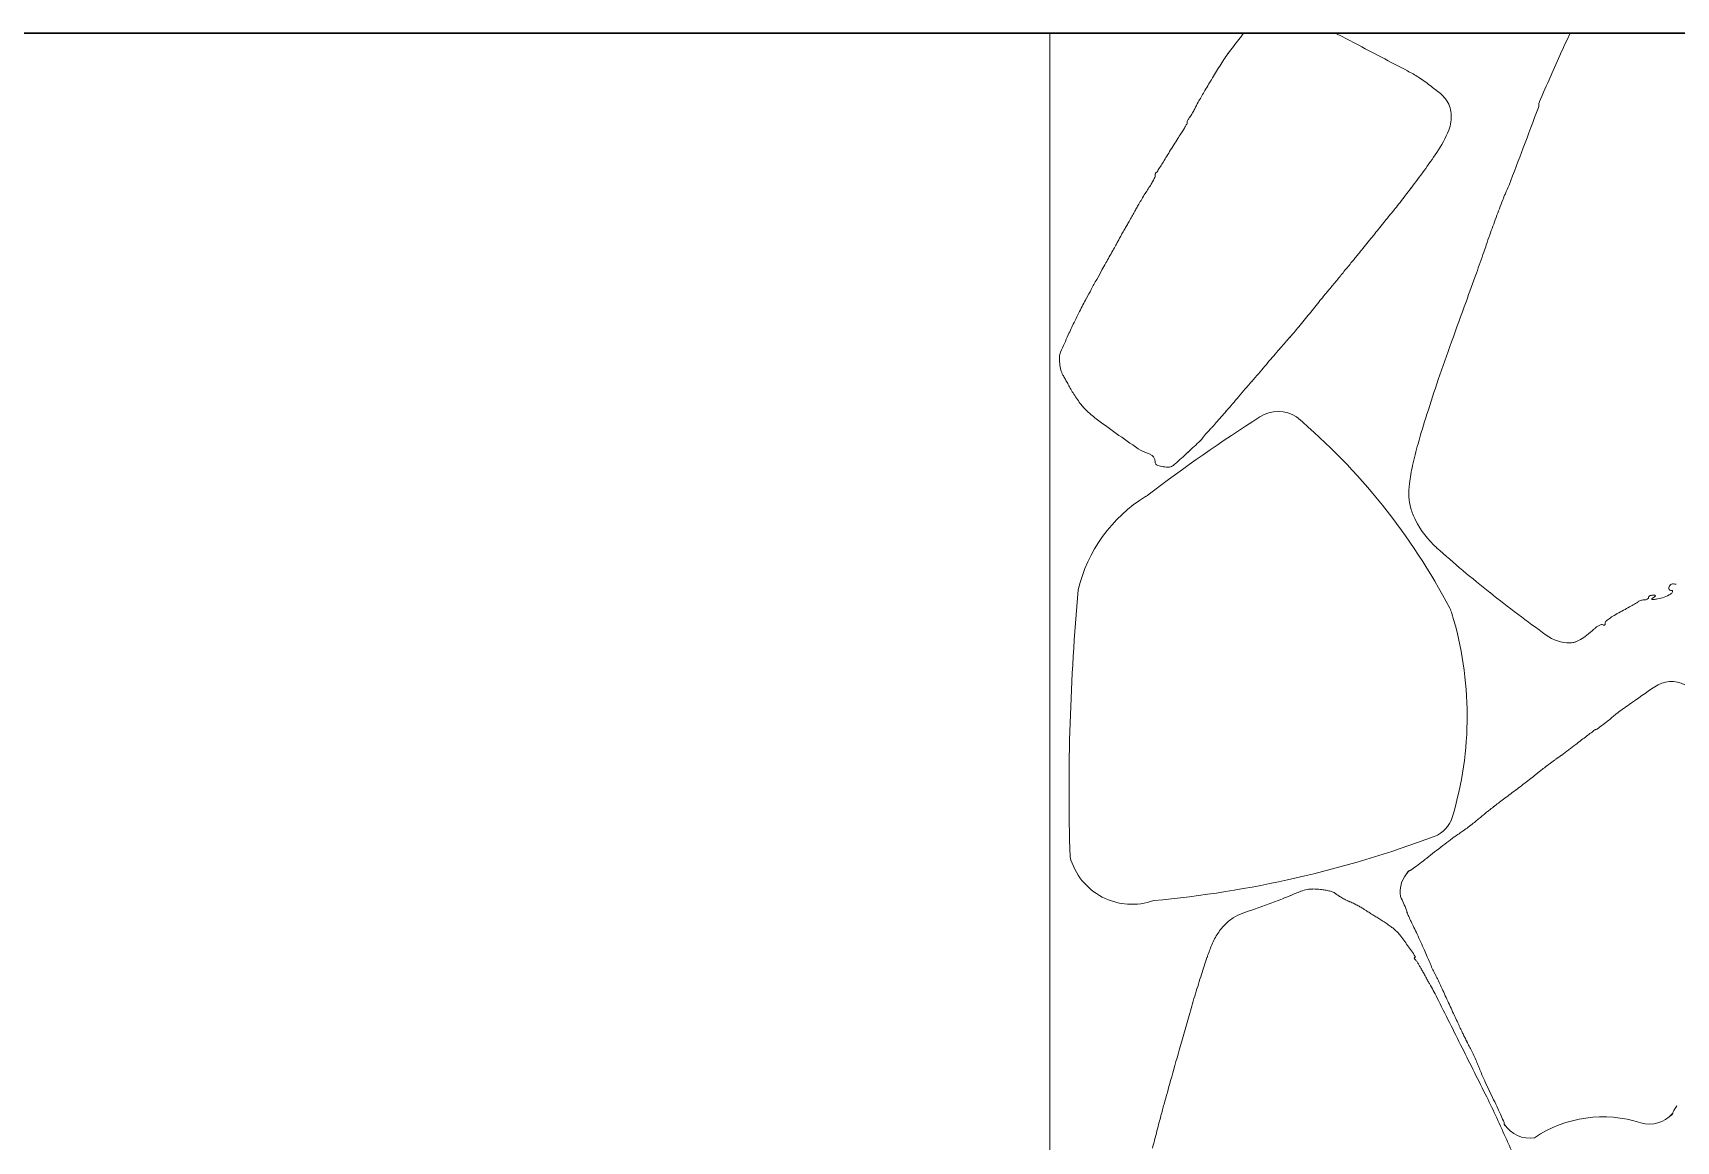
# Model space of a CAD drawing. Header units: millimetres. Extents: x 56222 to 3066687, y -650199 to -121287.
# Drawn here: x 138820.85 to 138848.72, y -183166.49 to -183147.68 of the extents above; entities that cross this region are included whole.
import ezdxf

# ---------------------------------------------------------------- set-up
doc = ezdxf.new("R2010")
doc.units = ezdxf.units.MM
doc.header["$MEASUREMENT"] = 0
doc.layers.add('FURNITURE', color=32, linetype='Continuous', lineweight=9)
doc.layers.add('str coll', color=6, linetype='Continuous')

msp = doc.modelspace()

# ---------------------------------------------------------------- linework, layer by layer
at = {"layer": 'FURNITURE', "lineweight": 0}
msp.add_line((138838.099, -183147.688), (138838.099, -183204.688), dxfattribs=at)
for centre, radius, start, end in [((138846.067, -183151.611), 6.103, 141.3101, 144.0925), ((138850.299, -183155), 11.526, 140.6207, 141.3102), ((138831.711, -183169.984), 24.963, 62.3843, 63.2758), ((138858.159, -183153.192), 12.508, 153.8715, 155.5451), ((138844.056, -183150.155), 3.621, 144.0925, 148.2066), ((138739.714, -183345.841), 223.429, 62.12812, 62.38435), ((138873.333, -183160.093), 29.177, 155.5451, 156.4339), ((138861.588, -183161.023), 24.248, 148.2066, 148.8455), ((138843.064, -183150.414), 2.357, 56.9724, 62.1281), ((138851.445, -183154.952), 12.426, 149.7242, 150.6497), ((138854.401, -183156.678), 15.849, 148.8455, 149.7242), ((138842.206, -183151.735), 3.932, 53.4581, 56.9724), ((138842.256, -183151.667), 3.848, 50.144, 53.4583), ((138947.059, -183192.251), 109.612, 156.43382, 156.67561), ((138839.943, -183148.676), 0.68, 331.1123, 334.2274), ((138842.352, -183149.839), 1.995, 150.6497, 154.2274), ((138844.343, -183149.167), 0.591, 36.9201, 50.1441), ((138844.451, -183149.086), 0.456, 4.0519, 36.9201), ((137366.577, -182588.905), 1582.241, 339.244026, 339.270382), ((138846.291, -183148.916), 0.101, 339.2705, 360), ((138846.554, -183148.916), 0.162, 156.6756, 180), ((138838.558, -183148.237), 2.11, 330.686, 332.2497), ((138840.403, -183149.208), 0.0253, 332.2498, 9.1098), ((138840.453, -183149.2), 0.0262, 159.3573, 189.1096), ((138840.695, -183149.291), 0.284, 154.1887, 159.3575), ((138840.74, -183149.313), 0.334, 148.8717, 154.1887), ((138840.829, -183149.367), 0.439, 144.5366, 148.8717), ((138839.882, -183148.692), 0.724, 324.5366, 327.5181), ((138839.29, -183148.315), 1.426, 327.518, 329.3141), ((138839.298, -183148.32), 1.417, 329.3142, 331.1123), ((138844.267, -183149.099), 0.641, 338.5729, 4.0518), ((138852.392, -183157.203), 14.377, 147.4949, 148.0002), ((138844.455, -183152.146), 4.966, 146.378, 147.4948), ((138838.177, -183147.972), 2.573, 326.378, 328.1291), ((138839.044, -183148.511), 1.552, 328.1291, 330.686), ((138843.086, -183148.636), 1.909, 325.5939, 338.5729), ((138834.143, -183146.268), 6.897, 328.2914, 329.1852), ((138848.728, -183154.968), 10.085, 148.5007, 149.1852), ((138853.196, -183157.705), 15.325, 148.0003, 148.5006), ((138831.957, -183141.014), 15.398, 322.8048, 325.5939), ((138538.911, -183033.202), 328.54, 339.12577, 339.24403), ((138839.941, -183150.093), 0.0557, 174.8629, 189.5367), ((138839.948, -183150.094), 0.0626, 161.4154, 174.8629), ((138839.941, -183150.091), 0.0548, 147.0973, 161.4154), ((138839.918, -183150.077), 0.0281, 123.4991, 147.0973), ((138839.877, -183150.014), 0.0474, 303.4991, 326.3162), ((138834.159, -183146.203), 6.918, 326.3163, 326.9791), ((138836.497, -183147.722), 4.13, 326.9791, 328.2914), ((138844.235, -183153.234), 5.329, 146.961, 148.0251), ((138837.814, -183149.058), 2.33, 326.9609, 329.158), ((138838.551, -183149.498), 1.472, 329.158, 332.2577), ((138838.35, -183149.392), 1.699, 332.2577, 334.4718), ((138839.85, -183150.108), 0.0365, 334.4718, 9.5365), ((138830.066, -183139.578), 17.772, 322.3256, 322.8048), ((138843.831, -183149.483), 2.2, 334.99, 339.1258), ((138841.622, -183151.773), 2.337, 149.6416, 151.5218), ((138845.818, -183154.231), 7.2, 148.8289, 149.6416), ((138846.287, -183154.515), 7.749, 148.0251, 148.8289), ((138830.253, -183139.743), 17.524, 321.4375, 321.8807), ((138828.598, -183138.444), 19.628, 321.8807, 322.3256), ((138901.102, -183171.407), 59.134, 159.31458, 159.62398), ((138847.205, -183151.057), 1.523, 154.99, 159.3146), ((138831.251, -183146.214), 9.429, 329.8333, 330.3178), ((138824.574, -183142.408), 17.114, 330.3178, 330.6279), ((138824.941, -183142.615), 16.693, 330.6279, 330.9394), ((138833.215, -183147.213), 7.227, 330.9394, 331.5218), ((138869.243, -183171.56), 32.803, 140.9688, 141.2193), ((138866.611, -183169.426), 29.414, 140.7177, 140.9689), ((138848.809, -183154.864), 6.415, 139.9402, 140.7178), ((138841.304, -183148.554), 3.39, 319.9402, 321.4375), ((138884.843, -183165.368), 41.79, 159.624, 160.056), ((138842.976, -183153.201), 4.217, 151.1852, 152.0518), ((138849.649, -183156.871), 11.833, 150.7839, 151.1852), ((138850.279, -183157.224), 12.555, 150.3864, 150.7838), ((138846.383, -183155.01), 8.075, 149.8332, 150.3864), ((138815.301, -183128.623), 36.142, 321.2816, 321.5003), ((138865.609, -183168.639), 28.14, 141.2193, 141.5003), ((138850.091, -183152.758), 4.821, 160.056, 162.1727), ((138815.373, -183138.154), 27.221, 330.6764, 330.9312), ((138817.93, -183139.576), 24.296, 330.9313, 331.185), ((138835.163, -183149.056), 4.627, 331.185, 332.0518), ((138837.033, -183146.323), 8.114, 320.2786, 320.89), ((138814.15, -183127.72), 37.604, 320.89, 321.086), ((138810.762, -183124.985), 41.958, 321.0861, 321.2816), ((138657.075, -183084.316), 199.975, 340.28984, 340.39848), ((138841.594, -183150.026), 4.105, 340.3985, 342.1728), ((138876.152, -183172.34), 42.513, 150.9674, 151.2129), ((138851.144, -183158.459), 13.911, 150.403, 150.9675), ((138817.494, -183139.346), 24.788, 330.403, 330.6764), ((138884.263, -183185.568), 53.293, 140.5907, 140.6955), ((138907.697, -183204.823), 83.624, 140.51592, 140.59064), ((138903.935, -183201.723), 78.749, 140.4403, 140.51593), ((138865.124, -183169.662), 28.408, 140.2786, 140.4404), ((138632.728, -183075.594), 225.837, 340.15855, 340.28987), ((138866.178, -183166.93), 31.166, 151.4557, 151.7791), ((138878.904, -183173.852), 45.654, 151.2128, 151.4558), ((138833.373, -183144.167), 12.309, 319.9149, 320.2483), ((138811.677, -183126.122), 40.529, 320.2483, 320.3855), ((138809, -183123.906), 44.004, 320.3855, 320.5212), ((138818.629, -183131.838), 31.529, 320.5212, 320.6954), ((138851.327, -183158.96), 14.313, 151.7791, 152.7664), ((138875.915, -183179.332), 42.886, 140.8448, 141.0384), ((138872.304, -183176.391), 38.229, 140.6543, 140.8448), ((138847.455, -183156.02), 6.097, 139.9148, 140.6544), ((138047.13, -182864.286), 848.393, 340.109483, 340.158528), ((138845.394, -183155.907), 7.64, 152.7665, 154.346), ((138829.765, -183142.277), 16.299, 320.261, 320.7571), ((138829.14, -183141.767), 17.105, 320.7571, 321.2356), ((138875.148, -183178.711), 41.899, 141.0385, 141.2356), ((138869.971, -183167.056), 34.628, 155.7053, 156.2352), ((138847.312, -183156.827), 9.767, 154.346, 155.7053), ((138844.593, -183155.052), 3.276, 137.6356, 139.1528), ((138840.764, -183151.56), 1.907, 317.6356, 319.7832), ((138831.034, -183143.332), 14.649, 319.7832, 320.261), ((138838.481, -183153.19), 0.221, 156.2352, 177.4167), ((138938.465, -183236.283), 127.415, 139.24602, 139.38445), ((138962.477, -183256.976), 159.113, 139.15287, 139.24592), ((138880.227, -183165.707), 37.556, 160.1095, 161.1394), ((138839.018, -183153.215), 0.758, 177.4167, 185.8697), ((138839.038, -183153.213), 0.778, 185.8698, 194.3381), ((138838.601, -183153.324), 0.327, 194.3381, 210.5076), ((138985.934, -183276.991), 189.947, 139.38445, 139.48712), ((138837, -183154.268), 1.532, 29.3086, 30.5074), ((138813.896, -183167.238), 28.027, 29.1642, 29.3085), ((138813.937, -183167.215), 27.979, 28.9922, 29.1641), ((138806.661, -183171.247), 36.298, 28.8508, 28.9922), ((138766.901, -183089.833), 98.155, 319.28608, 319.48707), ((138869.601, -183162.077), 26.327, 161.1394, 162.4836), ((138839.767, -183153.008), 1.499, 208.8508, 212.6065), ((138840.521, -183152.526), 2.394, 212.6065, 215.2519), ((138840.42, -183152.597), 2.271, 215.2519, 217.9252), ((138785.829, -183106.123), 73.183, 319.03566, 319.28616), ((138839.315, -183153.458), 0.87, 217.9251, 223.3981), ((138839.721, -183153.075), 1.428, 223.3981, 232.9614), ((138848.199, -183141.839), 15.504, 232.9613, 234.6245), ((138857.593, -183179.035), 29.507, 122.68, 127.1754), ((138783.727, -183104.297), 75.967, 318.83307, 319.03567), ((138841.972, -183154.676), 0.569, 56.7869, 123.0686), ((138835.28, -183162.466), 10.833, 27.5903, 49.7283), ((138863.949, -183160.293), 20.4, 162.4836, 163.9613), ((138850.855, -183138.099), 20.091, 234.6245, 235.9219), ((138840.46, -183154.402), 0.278, 313.3548, 329.1019), ((138840.781, -183154.594), 0.0958, 138.9059, 149.102), ((138845.103, -183158.364), 5.832, 138.3701, 138.9059), ((138844.047, -183157.425), 4.418, 137.5278, 138.3701), ((138845.796, -183159.027), 6.79, 136.9175, 137.5278), ((138838.321, -183152.035), 3.446, 316.9176, 318.833), ((138839.937, -183154.238), 0.606, 235.9219, 252.1922), ((138839.654, -183155.117), 0.318, 60.2335, 72.1922), ((138821.419, -183134.25), 28.002, 312.1887, 312.7819), ((138820.695, -183133.468), 29.068, 312.7819, 313.3548), ((138849.928, -183156.263), 5.811, 163.9613, 167.7246), ((138839.741, -183154.967), 0.144, 38.633, 60.2335), ((138839.751, -183154.958), 0.131, 15.7071, 38.633), ((138839.652, -183154.986), 0.234, 0.8593, 15.7072), ((138839.921, -183154.982), 0.0349, 180.8593, 249.6788), ((138840.15, -183154.362), 0.696, 249.6789, 257.5244), ((138840.143, -183154.395), 0.662, 257.5244, 266.1344), ((138840.106, -183154.939), 0.117, 266.1344, 297.1455), ((138840.022, -183154.775), 0.301, 297.1454, 312.1887), ((138847.985, -183155.84), 3.822, 167.7246, 172.3037), ((138845.409, -183155.492), 1.223, 172.3038, 183.011), ((138841.04, -183157.708), 2.526, 121.4481, 166.9), ((138839.462, -183155.126), 0.5, 301.4481, 307.1754), ((138845.062, -183155.51), 0.876, 183.011, 196.0738), ((138845.325, -183155.434), 1.149, 196.0738, 206.7261), ((138845.714, -183155.239), 1.584, 206.7262, 228.2631), ((138858.254, -183141.182), 20.422, 228.2631, 231.581), ((138848.678, -183157.11), 0.0808, 136.4576, 159.0063), ((138848.663, -183157.096), 0.0604, 108.4083, 136.4576), ((138848.672, -183157.123), 0.0884, 86.1562, 108.4082), ((138848.661, -183157.284), 0.25, 75.9107, 86.1561), ((138875.761, -183160.558), 37.338, 174.7408, 181.7033), ((138861.604, -183136.959), 25.812, 231.581, 234.2316), ((138848.113, -183157.372), 0.0517, 115.1063, 137.1345), ((138848.169, -183157.491), 0.183, 106.5156, 115.1064), ((138848.179, -183157.525), 0.219, 98.4102, 106.5155), ((138848.178, -183157.515), 0.208, 90, 98.4102), ((138848.178, -183157.171), 0.136, 269.9999, 282.0393), ((138848.188, -183157.217), 0.0888, 282.0393, 298.6105), ((138848.203, -183157.245), 0.0567, 298.6105, 319.7137), ((138848.228, -183157.266), 0.0239, 319.7137, 359.9999), ((138848.276, -183157.266), 0.0245, 141.1161, 180), ((138848.299, -183157.284), 0.0533, 119.3656, 141.1162), ((138848.313, -183157.309), 0.0818, 102.1444, 119.3655), ((138848.322, -183157.35), 0.124, 89.4986, 102.1445), ((138848.316, -183157.293), 0.00586, 138.3788, 254.6726), ((138848.408, -183157.375), 0.129, 125.4731, 138.3785), ((138848.331, -183157.239), 0.0624, 254.6724, 277.9732), ((138848.316, -183157.963), 0.737, 86.4084, 89.4987), ((138847.801, -183156.524), 0.916, 305.4732, 308.1144), ((138848.043, -183155.187), 2.134, 277.9734, 279.7924), ((138848.362, -183157.236), 0.00867, 12.9846, 86.4082), ((138848.36, -183157.237), 0.0103, 308.1146, 12.9848), ((138848.299, -183156.668), 0.631, 279.7924, 290.5582), ((138848.295, -183156.658), 0.642, 290.5582, 301.1916), ((138848.699, -183157.118), 0.104, 159.0064, 174.888), ((138848.626, -183157.112), 0.0302, 174.888, 214.6215), ((138848.626, -183157.112), 0.0304, 214.6215, 254.233), ((138848.646, -183157.04), 0.105, 254.2331, 270.0001), ((138848.583, -183157.135), 0.0848, 301.1915, 337.0729), ((138848.646, -183157.161), 0.0166, 337.0729, 90.0001), ((138844.439, -183157.68), 0.5, 17.0234, 27.5903), ((138839.23, -183159.275), 5.947, 343.1831, 17.0234), ((138848.186, -183158.428), 1.003, 120.9769, 126.8129), ((138848.705, -183159.293), 2.011, 117.51, 120.9768), ((138844.476, -183151.173), 7.143, 297.51, 298.4742), ((138845.687, -183153.406), 4.603, 298.4742, 299.8142), ((138844.963, -183152.142), 6.06, 299.8142, 300.6674), ((138848.004, -183157.271), 0.0975, 300.6674, 317.1345), ((138845.876, -183156.223), 2.145, 308.3298, 312.6215), ((138847.628, -183158.127), 0.442, 125.1956, 132.6215), ((138847.544, -183158.007), 0.296, 115.1507, 125.1956), ((138847.504, -183157.922), 0.202, 103.4762, 115.1507), ((138847.464, -183157.757), 0.0323, 58.2826, 103.4762), ((138847.511, -183157.682), 0.0556, 238.2826, 256.8579), ((138847.501, -183157.723), 0.0144, 256.8578, 307.626), ((138847.5, -183157.721), 0.0159, 307.6262, 355.1924), ((138847.545, -183157.698), 0.0305, 132.3418, 191.7216), ((138847.451, -183157.717), 0.0659, 355.1923, 11.7216), ((138848.071, -183158.275), 0.812, 126.8129, 132.3418), ((138846.925, -183157.335), 0.7, 234.2317, 269.9999), ((138846.925, -183157.785), 0.249, 269.9999, 289.3077), ((138846.825, -183157.5), 0.552, 289.3077, 299.9776), ((138846.661, -183157.216), 0.88, 299.9776, 308.3299), ((138848.64, -183159.192), 0.5, 62.6216, 124.3272), ((138862.292, -183179.185), 24.709, 124.3272, 125.5519), ((138848.073, -183159.752), 0.63, 125.9597, 133.735), ((138870.307, -183190.4), 38.494, 125.5519, 125.9596), ((138850.042, -183163.294), 4.645, 126.5007, 127.6605), ((138853.937, -183168.557), 11.193, 126.087, 126.5007), ((138847.357, -183159.53), 0.0234, 94.3734, 126.0871), ((138847.352, -183159.465), 0.042, 274.3735, 306.2378), ((138839.002, -183148.072), 14.168, 306.2377, 306.7642), ((138844.528, -183155.468), 4.935, 306.7642, 308.1949), ((138847.091, -183158.725), 0.79, 308.1949, 313.735), ((138837.672, -183147.582), 15.352, 306.9422, 307.5005), ((138842.163, -183153.434), 7.975, 307.5006, 308.412), ((138852.271, -183166.182), 8.294, 127.6605, 128.412), ((138851.133, -183166.285), 7.693, 126.1717, 126.9773), ((138851.289, -183166.499), 7.957, 125.3864, 126.1718), ((138842.619, -183154.293), 7.014, 305.3865, 306.3825), ((138837.786, -183147.732), 15.163, 306.3825, 306.9422), ((138837.83, -183149.495), 13.732, 307.325, 307.8601), ((138838.483, -183150.336), 12.667, 307.86, 308.3548), ((138845.599, -183159.328), 1.2, 308.3547, 311.1435), ((138847.008, -183160.941), 0.942, 127.7576, 131.1435), ((138850.65, -183165.644), 6.891, 126.9772, 127.7576), ((138871.539, -183194.571), 42.554, 127.1531, 127.3046), ((138874.178, -183198.055), 46.925, 126.9932, 127.153), ((138876.742, -183201.457), 51.185, 126.8435, 126.9931), ((138836.572, -183147.846), 15.806, 306.8435, 307.325), ((138853.209, -183170.398), 12.22, 129.2303, 129.6078), ((138852.701, -183169.776), 11.418, 128.887, 129.2303), ((138846.142, -183161.644), 0.97, 126.7963, 128.8871), ((138843.825, -183158.546), 2.898, 306.7963, 307.4073), ((138859.675, -183178.903), 22.902, 127.4515, 127.9672), ((138844.444, -183160.851), 0.5, 290.5801, 343.1831), ((138843.78, -183159.38), 2.274, 303.6579, 305.8188), ((138842.056, -183156.991), 5.22, 305.8188, 306.9799), ((138841.977, -183156.886), 5.351, 306.9798, 308.1354), ((138843.46, -183158.776), 2.948, 308.1354, 309.9408), ((138854.626, -183172.111), 14.444, 129.6078, 129.9408), ((138838.208, -183144.243), 18.24, 275.1925, 290.5801), ((138853.328, -183172.702), 14.12, 126.9807, 127.698), ((138852.404, -183171.474), 12.584, 126.2716, 126.9807), ((138846.236, -183163.069), 2.158, 123.6579, 126.2716), ((138839.492, -183161.38), 1.091, 195.2688, 289.6533), ((138840.218, -183156.286), 6.888, 306.5107, 307.6823), ((138836.917, -183152.013), 12.288, 307.6823, 308.4418), ((138852.919, -183172.172), 13.451, 127.698, 128.4419), ((138844.54, -183162.266), 0.5, 134.6338, 188.6904), ((138844.125, -183161.914), 0.0418, 314.2892, 340.411), ((138844.197, -183161.939), 0.0343, 141.6857, 160.4108), ((138844.209, -183161.948), 0.0493, 127.4123, 141.6859), ((138844.209, -183161.948), 0.0492, 113.1346, 127.4121), ((138844.203, -183161.935), 0.0342, 94.3733, 113.1346), ((138844.197, -183161.865), 0.0353, 274.3734, 306.0893), ((138834.531, -183148.604), 16.446, 306.0893, 306.5107), ((138840.717, -183158.854), 3.765, 290.6749, 292.8267), ((138844.458, -183167.743), 5.88, 110.9293, 112.8267), ((138842.597, -183162.875), 0.668, 101.5315, 110.9294), ((138842.55, -183162.649), 0.437, 89.0571, 101.5315), ((138842.533, -183163.694), 1.483, 84.033, 89.0571), ((138842.554, -183163.494), 1.282, 80.4455, 84.0331), ((138842.593, -183163.261), 1.045, 76.2658, 80.4456), ((138842.624, -183163.136), 0.917, 72.2607, 76.2658), ((138842.876, -183162.349), 0.0903, 50.3098, 72.2608), ((138843.317, -183161.818), 0.601, 230.3098, 236.1), ((138843.778, -183161.131), 1.428, 236.0999, 239.1314), ((138839.598, -183164.478), 4.935, 24.253, 25.6837), ((138841.61, -183163.323), 0.741, 108.6136, 123.0358), ((138838.503, -183154.097), 8.994, 288.6137, 289.8224), ((138830.115, -183130.829), 33.728, 289.8225, 290.2746), ((138828.916, -183127.582), 37.189, 290.2747, 290.6749), ((138843.785, -183161.12), 1.441, 239.1314, 242.1605), ((138843.425, -183161.801), 0.671, 242.1606, 247.5243), ((138842.241, -183164.664), 2.428, 65.5309, 67.5242), ((138842.678, -183163.703), 1.372, 62.474, 65.5309), ((138842.761, -183163.545), 1.193, 59.1724, 62.474), ((138842.68, -183163.68), 1.351, 56.1635, 59.1723), ((138844.657, -183160.73), 2.2, 236.1635, 237.5111), ((138848.597, -183154.544), 9.535, 237.511, 237.9646), ((138849.165, -183153.635), 10.607, 237.9646, 238.4156), ((138831.18, -183168.271), 14.168, 23.7265, 24.253), ((138844.111, -183162.587), 0.042, 351.8623, 23.7266), ((138844.176, -183162.596), 0.0234, 171.8622, 203.5759), ((138854.413, -183158.129), 11.193, 203.5758, 203.9895), ((138841.747, -183163.483), 0.953, 136.2466, 148.5324), ((138841.66, -183163.4), 0.833, 123.0358, 136.2466), ((138848.246, -183155.13), 8.852, 238.4156, 238.9322), ((138842.517, -183164.639), 2.25, 56.8548, 58.9322), ((138842.011, -183165.414), 3.176, 55.2503, 56.8548), ((138842.15, -183165.214), 2.932, 53.6264, 55.2504), ((138843.343, -183163.594), 0.92, 49.774, 53.6264), ((138843.503, -183163.406), 0.673, 38.2166, 49.7739), ((138848.431, -183160.791), 4.645, 203.9895, 205.1494), ((138851.734, -183159.24), 8.294, 205.1494, 205.9009), ((138837.1, -183166.347), 7.975, 24.9894, 25.9008), ((138844.509, -183164.653), 3.957, 158.2055, 161.1886), ((138842.053, -183163.67), 1.312, 148.5323, 158.2054), ((138840.451, -183165.809), 4.558, 35.4003, 38.2166), ((138836.464, -183168.642), 9.449, 34.0173, 35.4004), ((138830.413, -183169.463), 15.352, 24.431, 24.9893), ((138830.585, -183169.385), 15.163, 23.8713, 24.431), ((138857.017, -183168.913), 17.171, 161.1886, 162.1918), ((138844.28, -183163.385), 0.0047, 126.2335, 195.8362), ((138844.292, -183163.381), 0.0177, 195.836, 225.4015), ((138844.284, -183163.391), 0.0119, 91.1142, 126.2334), ((138844.349, -183163.324), 0.0985, 225.4014, 233.6958), ((138844.283, -183163.364), 0.0147, 271.1142, 34.0173), ((138844.245, -183163.466), 0.0775, 36.2913, 53.6958), ((138843.49, -183164.02), 1.014, 33.6365, 36.2913), ((138843.421, -183164.066), 1.097, 30.7169, 33.6365), ((138838.037, -183166.087), 7.014, 22.8753, 23.8713), ((138851.831, -183160.267), 7.957, 202.8752, 203.6606), ((138851.588, -183160.374), 7.693, 203.6605, 204.4661), ((138859.894, -183169.837), 20.192, 162.1918, 163.1628), ((138843.177, -183164.211), 1.38, 28.2588, 30.7169), ((138852.371, -183159.269), 9.057, 208.2587, 208.6848), ((138860.847, -183154.632), 18.719, 208.6847, 208.9322), ((138860.899, -183154.603), 18.778, 208.9322, 209.1795), ((138850.858, -183160.706), 6.891, 204.466, 205.2464), ((138845.478, -183163.243), 0.942, 205.2464, 208.6323), ((138843.598, -183164.269), 1.2, 25.8436, 28.6323), ((138833.278, -183169.268), 12.667, 25.3488, 25.8436), ((138860.938, -183170.154), 21.283, 163.1627, 164.0962), ((138852.649, -183159.21), 9.329, 209.1796, 209.5969), ((138839.903, -183166.45), 5.33, 26.7337, 29.5969), ((138832.315, -183169.724), 13.732, 24.8138, 25.3489), ((138830.432, -183170.595), 15.806, 24.3323, 24.8138), ((138428.174, -183373.83), 466.336, 26.61604, 26.73361), ((138891.473, -183142.992), 51.185, 204.3323, 204.4819), ((138887.596, -183144.758), 46.925, 204.482, 204.6418), ((139262.469, -183284.561), 438.795, 164.09622, 164.18124), ((138883.623, -183146.58), 42.554, 204.6419, 204.7934), ((138849.414, -183162.382), 4.871, 204.7934, 205.5399), ((138834.484, -183169.516), 11.675, 25.3059, 25.5399), ((138832.399, -183170.502), 13.981, 25.1015, 25.3059), ((138833.667, -183169.908), 12.582, 24.8961, 25.1015), ((138842.45, -183165.831), 2.898, 24.2852, 24.8962), ((138845.976, -183164.241), 0.97, 204.2851, 206.3759), ((138855.336, -183159.599), 11.418, 206.3758, 206.7191), ((138856.053, -183159.238), 12.22, 206.7191, 207.0966), ((138858.032, -183158.226), 14.444, 207.0966, 207.4296), ((139032.581, -183219.428), 199.859, 164.18135, 164.33444), ((138562.453, -183306.541), 316.141, 26.4473, 26.61598), ((138842.596, -183166.237), 2.948, 25.6242, 27.4296), ((138840.429, -183167.276), 5.351, 24.4686, 25.6242), ((138840.549, -183167.222), 5.22, 23.3076, 24.4687), ((138843.255, -183166.056), 2.274, 21.1467, 23.3077), ((138847.387, -183164.458), 2.158, 201.1467, 203.7604), ((138856.93, -183160.257), 12.584, 203.7604, 204.4695), ((138991.331, -183207.86), 157.017, 164.33445, 164.48617), ((138858.328, -183159.621), 14.12, 204.4695, 205.1868), ((138857.722, -183159.905), 13.451, 205.1868, 205.9307), ((138851.084, -183168.929), 11.467, 164.4861, 165.5138), ((138833.229, -183171.848), 13.715, 24.8023, 26.4473), ((138834.575, -183171.16), 12.288, 25.1711, 25.9306), ((138839.462, -183168.864), 6.888, 23.9995, 25.1711), ((138862.659, -183174.64), 16.446, 147.8627, 148.2842), ((138727.77, -183136.833), 115.955, 345.27023, 345.34448), ((138802.764, -183156.445), 38.439, 345.3445, 345.5137), ((138812.393, -183181.476), 36.667, 24.1609, 24.8023), ((138830.73, -183172.751), 16.446, 23.5781, 23.9995), ((138845.771, -183166.187), 0.0353, 351.8622, 23.5781), ((138845.84, -183166.197), 0.0342, 171.8622, 190.6235), ((138845.855, -183166.194), 0.0492, 190.6235, 204.9009), ((138845.855, -183166.194), 0.0493, 204.9011, 219.1747), ((138846.236, -183165.939), 0.5, 212.1226, 279.5863), ((138845.843, -183166.204), 0.0343, 219.1745, 237.8996), ((138845.803, -183166.268), 0.0418, 31.778, 57.8998), ((138847.484, -183168.172), 2.094, 72.2759, 123.8054), ((138848.274, -183165.701), 0.5, 252.2759, 319.7397), ((138848.656, -183166.088), 0.0418, 113.9624, 140.0842), ((138848.626, -183166.019), 0.0343, 293.9626, 312.6877), ((138848.615, -183166.008), 0.0493, 312.6876, 326.9612), ((138848.615, -183166.008), 0.0492, 326.9613, 341.2388), ((138848.63, -183166.013), 0.0342, 341.2388, 0.0001), ((138848.699, -183166.013), 0.0353, 148.2841, 180), ((138758.611, -183144.995), 84.053, 345.09813, 345.19668), ((138719.815, -183134.742), 124.181, 345.19665, 345.27022), ((138836.189, -183170.802), 10.586, 22.5434, 24.1609)]:
    msp.add_arc(centre, radius, start, end, dxfattribs=at)
at = {"layer": 'str coll', "lineweight": 30}
msp.add_line((138639.099, -183147.688), (138871.099, -183147.688), dxfattribs=at)
msp.add_line((138639.099, -183147.688), (138871.099, -183147.688), dxfattribs=at)

doc.saveas('drawing.dxf')
